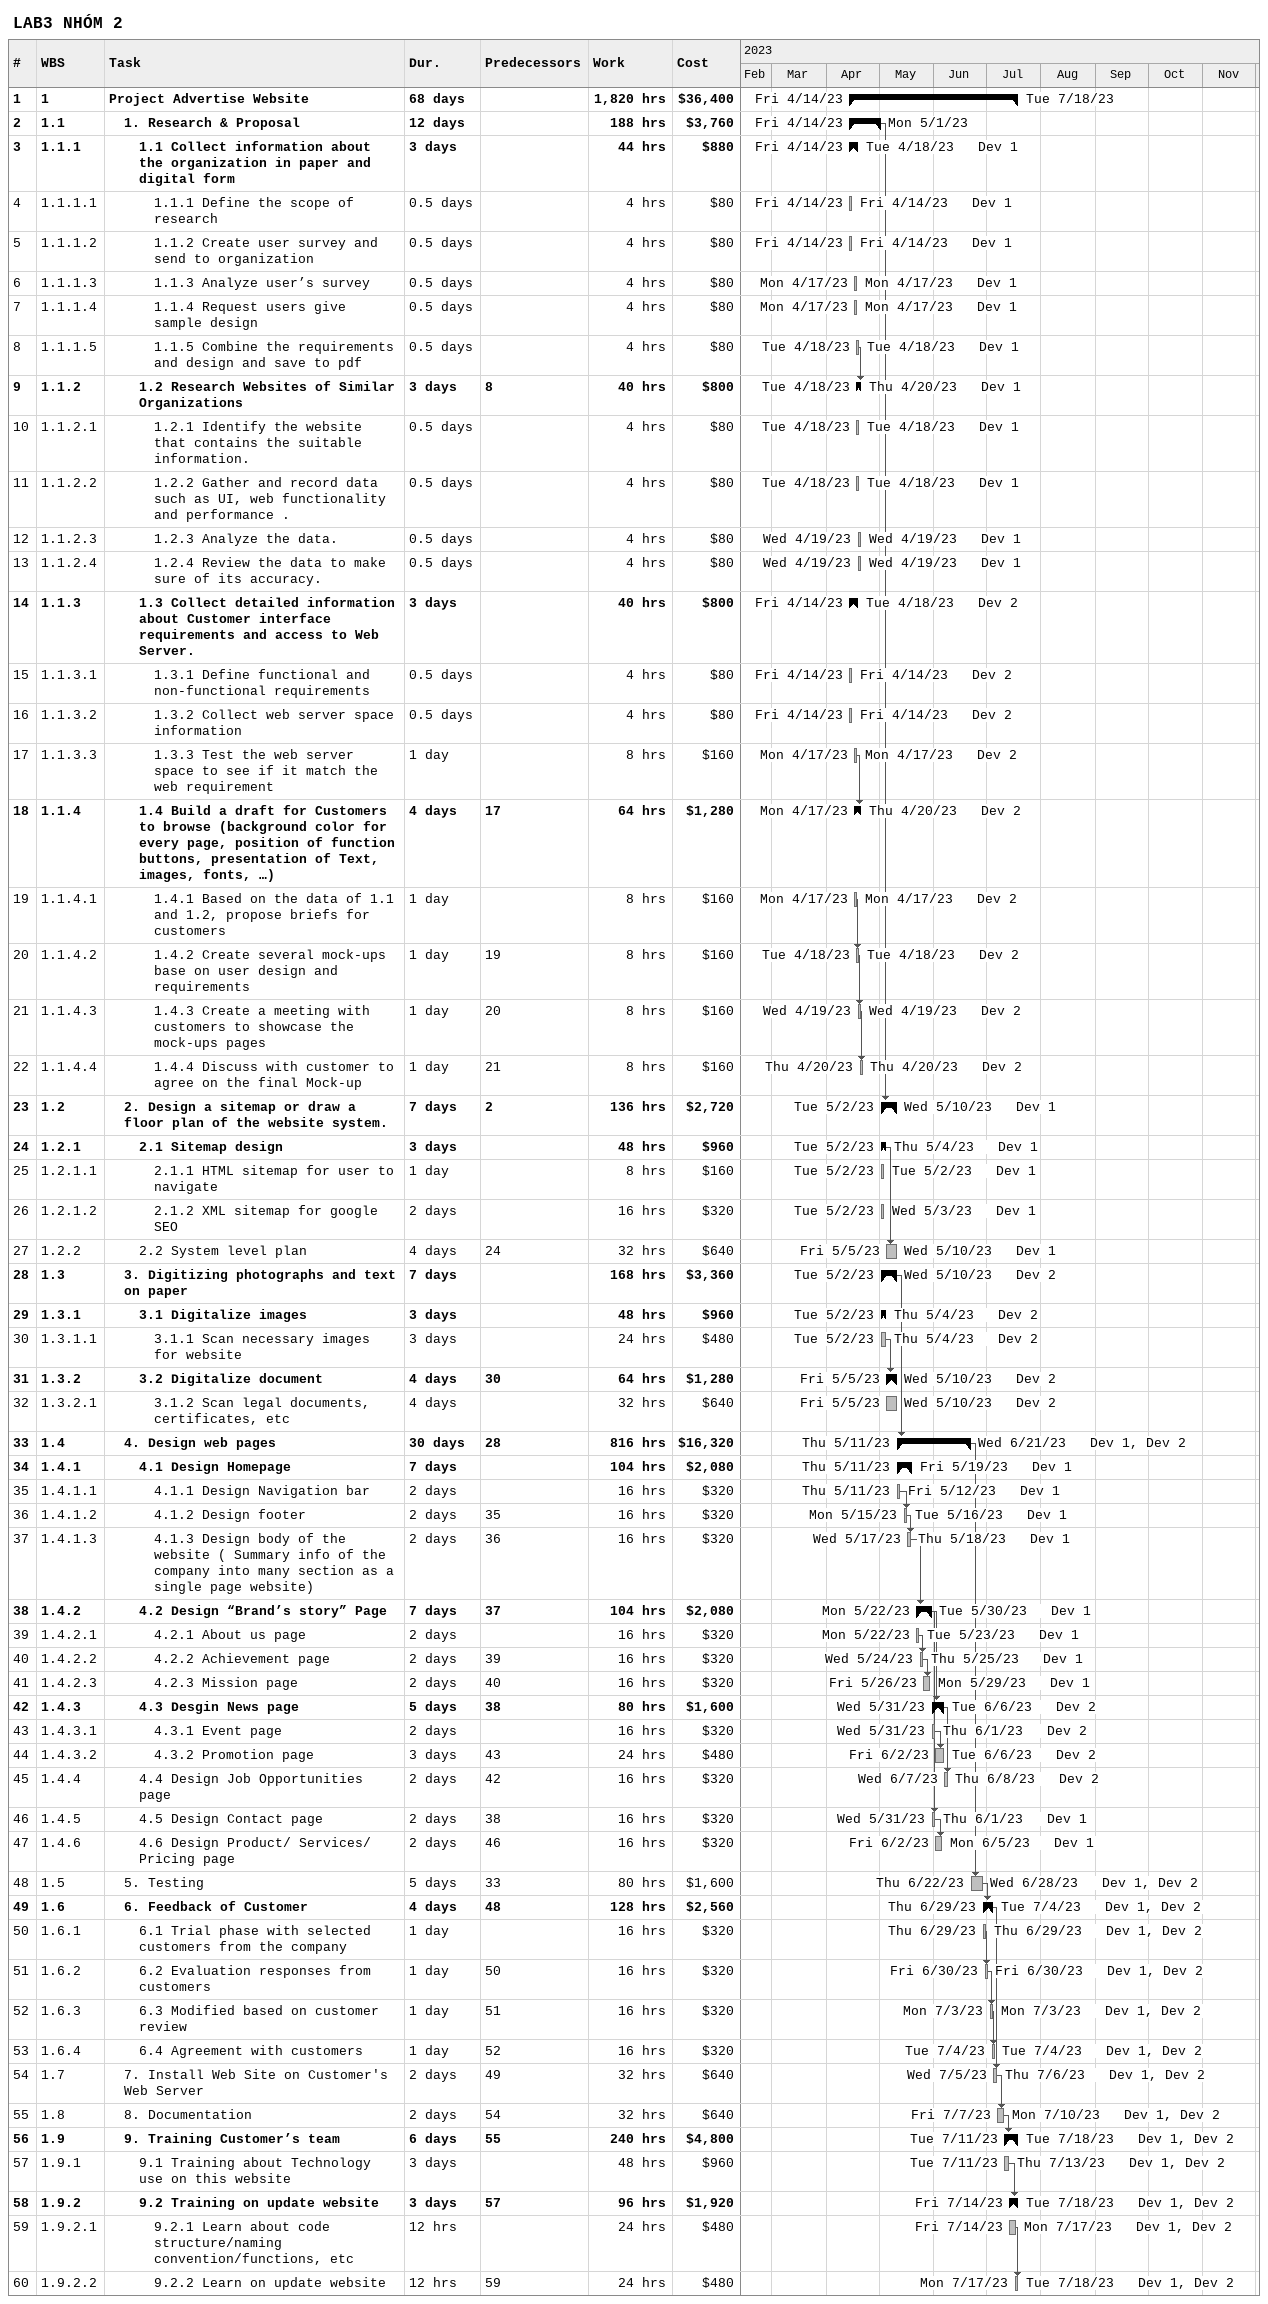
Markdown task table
LAB3 NHÓM 2

| ID | WBS | Task | Duration | Start | Finish | Predecessors | Resources | Work (h) | Cost ($) |
|---|---|---|---|---|---|---|---|---|---|
| 1 | 1 | **Project Advertise Website** | 68d | 2023-04-14 | 2023-07-18 |  |  | 1820 | 36400 |
| 2 | 1.1 | **1. Research & Proposal** | 12d | 2023-04-14 | 2023-05-01 |  |  | 188 | 3760 |
| 3 | 1.1.1 | **1.1 Collect information about the organization in paper and digital form** | 3d | 2023-04-14 | 2023-04-18 |  | Dev 1 | 44 | 880 |
| 4 | 1.1.1.1 | 1.1.1 Define the scope of research | 0.5d | 2023-04-14 | 2023-04-14 |  | Dev 1 | 4 | 80 |
| 5 | 1.1.1.2 | 1.1.2 Create user survey and send to organization | 0.5d | 2023-04-14 | 2023-04-14 |  | Dev 1 | 4 | 80 |
| 6 | 1.1.1.3 | 1.1.3 Analyze user’s survey | 0.5d | 2023-04-17 | 2023-04-17 |  | Dev 1 | 4 | 80 |
| 7 | 1.1.1.4 | 1.1.4 Request users give sample design | 0.5d | 2023-04-17 | 2023-04-17 |  | Dev 1 | 4 | 80 |
| 8 | 1.1.1.5 | 1.1.5 Combine the requirements and design and save to pdf | 0.5d | 2023-04-18 | 2023-04-18 |  | Dev 1 | 4 | 80 |
| 9 | 1.1.2 | **1.2 Research Websites of Similar Organizations** | 3d | 2023-04-18 | 2023-04-20 | 8 | Dev 1 | 40 | 800 |
| 10 | 1.1.2.1 | 1.2.1 Identify the website that contains the suitable information. | 0.5d | 2023-04-18 | 2023-04-18 |  | Dev 1 | 4 | 80 |
| 11 | 1.1.2.2 | 1.2.2 Gather and record data such as UI, web functionality and performance . | 0.5d | 2023-04-18 | 2023-04-18 |  | Dev 1 | 4 | 80 |
| 12 | 1.1.2.3 | 1.2.3 Analyze the data. | 0.5d | 2023-04-19 | 2023-04-19 |  | Dev 1 | 4 | 80 |
| 13 | 1.1.2.4 | 1.2.4 Review the data to make sure of its accuracy. | 0.5d | 2023-04-19 | 2023-04-19 |  | Dev 1 | 4 | 80 |
| 14 | 1.1.3 | **1.3 Collect detailed information about Customer interface requirements and access to Web Server.** | 3d | 2023-04-14 | 2023-04-18 |  | Dev 2 | 40 | 800 |
| 15 | 1.1.3.1 | 1.3.1 Define functional and non-functional requirements | 0.5d | 2023-04-14 | 2023-04-14 |  | Dev 2 | 4 | 80 |
| 16 | 1.1.3.2 | 1.3.2 Collect web server space information | 0.5d | 2023-04-14 | 2023-04-14 |  | Dev 2 | 4 | 80 |
| 17 | 1.1.3.3 | 1.3.3 Test the web server space to see if it match the web requirement | 1d | 2023-04-17 | 2023-04-17 |  | Dev 2 | 8 | 160 |
| 18 | 1.1.4 | **1.4 Build a draft for Customers to browse (background color for every page, position of function buttons, presentation of Text, images, fonts, …)** | 4d | 2023-04-17 | 2023-04-20 | 17 | Dev 2 | 64 | 1280 |
| 19 | 1.1.4.1 | 1.4.1 Based on the data of 1.1 and 1.2, propose briefs for customers | 1d | 2023-04-17 | 2023-04-17 |  | Dev 2 | 8 | 160 |
| 20 | 1.1.4.2 | 1.4.2 Create several mock-ups base on user design and requirements | 1d | 2023-04-18 | 2023-04-18 | 19 | Dev 2 | 8 | 160 |
| 21 | 1.1.4.3 | 1.4.3 Create a meeting with customers to showcase the mock-ups pages | 1d | 2023-04-19 | 2023-04-19 | 20 | Dev 2 | 8 | 160 |
| 22 | 1.1.4.4 | 1.4.4 Discuss with customer to agree on the final Mock-up | 1d | 2023-04-20 | 2023-04-20 | 21 | Dev 2 | 8 | 160 |
| 23 | 1.2 | **2. Design a sitemap or draw a floor plan of the website system.** | 7d | 2023-05-02 | 2023-05-10 | 2 | Dev 1 | 136 | 2720 |
| 24 | 1.2.1 | **2.1 Sitemap design** | 3d | 2023-05-02 | 2023-05-04 |  | Dev 1 | 48 | 960 |
| 25 | 1.2.1.1 | 2.1.1 HTML sitemap for user to navigate | 1d | 2023-05-02 | 2023-05-02 |  | Dev 1 | 8 | 160 |
| 26 | 1.2.1.2 | 2.1.2 XML sitemap for google SEO | 2d | 2023-05-02 | 2023-05-03 |  | Dev 1 | 16 | 320 |
| 27 | 1.2.2 | 2.2 System level plan | 4d | 2023-05-05 | 2023-05-10 | 24 | Dev 1 | 32 | 640 |
| 28 | 1.3 | **3. Digitizing photographs and text on paper** | 7d | 2023-05-02 | 2023-05-10 |  | Dev 2 | 168 | 3360 |
| 29 | 1.3.1 | **3.1 Digitalize images** | 3d | 2023-05-02 | 2023-05-04 |  | Dev 2 | 48 | 960 |
| 30 | 1.3.1.1 | 3.1.1 Scan necessary images for website | 3d | 2023-05-02 | 2023-05-04 |  | Dev 2 | 24 | 480 |
| 31 | 1.3.2 | **3.2 Digitalize document** | 4d | 2023-05-05 | 2023-05-10 | 30 | Dev 2 | 64 | 1280 |
| 32 | 1.3.2.1 | 3.1.2 Scan legal documents, certificates, etc | 4d | 2023-05-05 | 2023-05-10 |  | Dev 2 | 32 | 640 |
| 33 | 1.4 | **4. Design web pages** | 30d | 2023-05-11 | 2023-06-21 | 28 | Dev 1, Dev 2 | 816 | 16320 |
| 34 | 1.4.1 | **4.1 Design Homepage** | 7d | 2023-05-11 | 2023-05-19 |  | Dev 1 | 104 | 2080 |
| 35 | 1.4.1.1 | 4.1.1 Design Navigation bar | 2d | 2023-05-11 | 2023-05-12 |  | Dev 1 | 16 | 320 |
| 36 | 1.4.1.2 | 4.1.2 Design footer | 2d | 2023-05-15 | 2023-05-16 | 35 | Dev 1 | 16 | 320 |
| 37 | 1.4.1.3 | 4.1.3 Design body of the website ( Summary info of the company into many section as a single page website) | 2d | 2023-05-17 | 2023-05-18 | 36 | Dev 1 | 16 | 320 |
| 38 | 1.4.2 | **4.2 Design “Brand’s story” Page** | 7d | 2023-05-22 | 2023-05-30 | 37 | Dev 1 | 104 | 2080 |
| 39 | 1.4.2.1 | 4.2.1 About us page | 2d | 2023-05-22 | 2023-05-23 |  | Dev 1 | 16 | 320 |
| 40 | 1.4.2.2 | 4.2.2 Achievement page | 2d | 2023-05-24 | 2023-05-25 | 39 | Dev 1 | 16 | 320 |
| 41 | 1.4.2.3 | 4.2.3 Mission page | 2d | 2023-05-26 | 2023-05-29 | 40 | Dev 1 | 16 | 320 |
| 42 | 1.4.3 | **4.3 Desgin News page** | 5d | 2023-05-31 | 2023-06-06 | 38 | Dev 2 | 80 | 1600 |
| 43 | 1.4.3.1 | 4.3.1 Event page | 2d | 2023-05-31 | 2023-06-01 |  | Dev 2 | 16 | 320 |
| 44 | 1.4.3.2 | 4.3.2 Promotion page | 3d | 2023-06-02 | 2023-06-06 | 43 | Dev 2 | 24 | 480 |
| 45 | 1.4.4 | 4.4 Design Job Opportunities page | 2d | 2023-06-07 | 2023-06-08 | 42 | Dev 2 | 16 | 320 |
| 46 | 1.4.5 | 4.5 Design Contact page | 2d | 2023-05-31 | 2023-06-01 | 38 | Dev 1 | 16 | 320 |
| 47 | 1.4.6 | 4.6 Design Product/ Services/ Pricing page | 2d | 2023-06-02 | 2023-06-05 | 46 | Dev 1 | 16 | 320 |
| 48 | 1.5 | 5. Testing | 5d | 2023-06-22 | 2023-06-28 | 33 | Dev 1, Dev 2 | 80 | 1600 |
| 49 | 1.6 | **6. Feedback of Customer** | 4d | 2023-06-29 | 2023-07-04 | 48 | Dev 1, Dev 2 | 128 | 2560 |
| 50 | 1.6.1 | 6.1 Trial phase with selected customers from the company | 1d | 2023-06-29 | 2023-06-29 |  | Dev 1, Dev 2 | 16 | 320 |
| 51 | 1.6.2 | 6.2 Evaluation responses from customers | 1d | 2023-06-30 | 2023-06-30 | 50 | Dev 1, Dev 2 | 16 | 320 |
| 52 | 1.6.3 | 6.3 Modified based on customer review | 1d | 2023-07-03 | 2023-07-03 | 51 | Dev 1, Dev 2 | 16 | 320 |
| 53 | 1.6.4 | 6.4 Agreement with customers | 1d | 2023-07-04 | 2023-07-04 | 52 | Dev 1, Dev 2 | 16 | 320 |
| 54 | 1.7 | 7. Install Web Site on Customer's Web Server | 2d | 2023-07-05 | 2023-07-06 | 49 | Dev 1, Dev 2 | 32 | 640 |
| 55 | 1.8 | 8. Documentation | 2d | 2023-07-07 | 2023-07-10 | 54 | Dev 1, Dev 2 | 32 | 640 |
| 56 | 1.9 | **9. Training Customer’s team** | 6d | 2023-07-11 | 2023-07-18 | 55 | Dev 1, Dev 2 | 240 | 4800 |
| 57 | 1.9.1 | 9.1 Training about Technology use on this website | 3d | 2023-07-11 | 2023-07-13 |  | Dev 1, Dev 2 | 48 | 960 |
| 58 | 1.9.2 | **9.2 Training on update website** | 3d | 2023-07-14 | 2023-07-18 | 57 | Dev 1, Dev 2 | 96 | 1920 |
| 59 | 1.9.2.1 | 9.2.1 Learn about code structure/naming convention/functions, etc | 12h | 2023-07-14 | 2023-07-17 |  | Dev 1, Dev 2 | 24 | 480 |
| 60 | 1.9.2.2 | 9.2.2 Learn on update website | 12h | 2023-07-17 | 2023-07-18 | 59 | Dev 1, Dev 2 | 24 | 480 |
